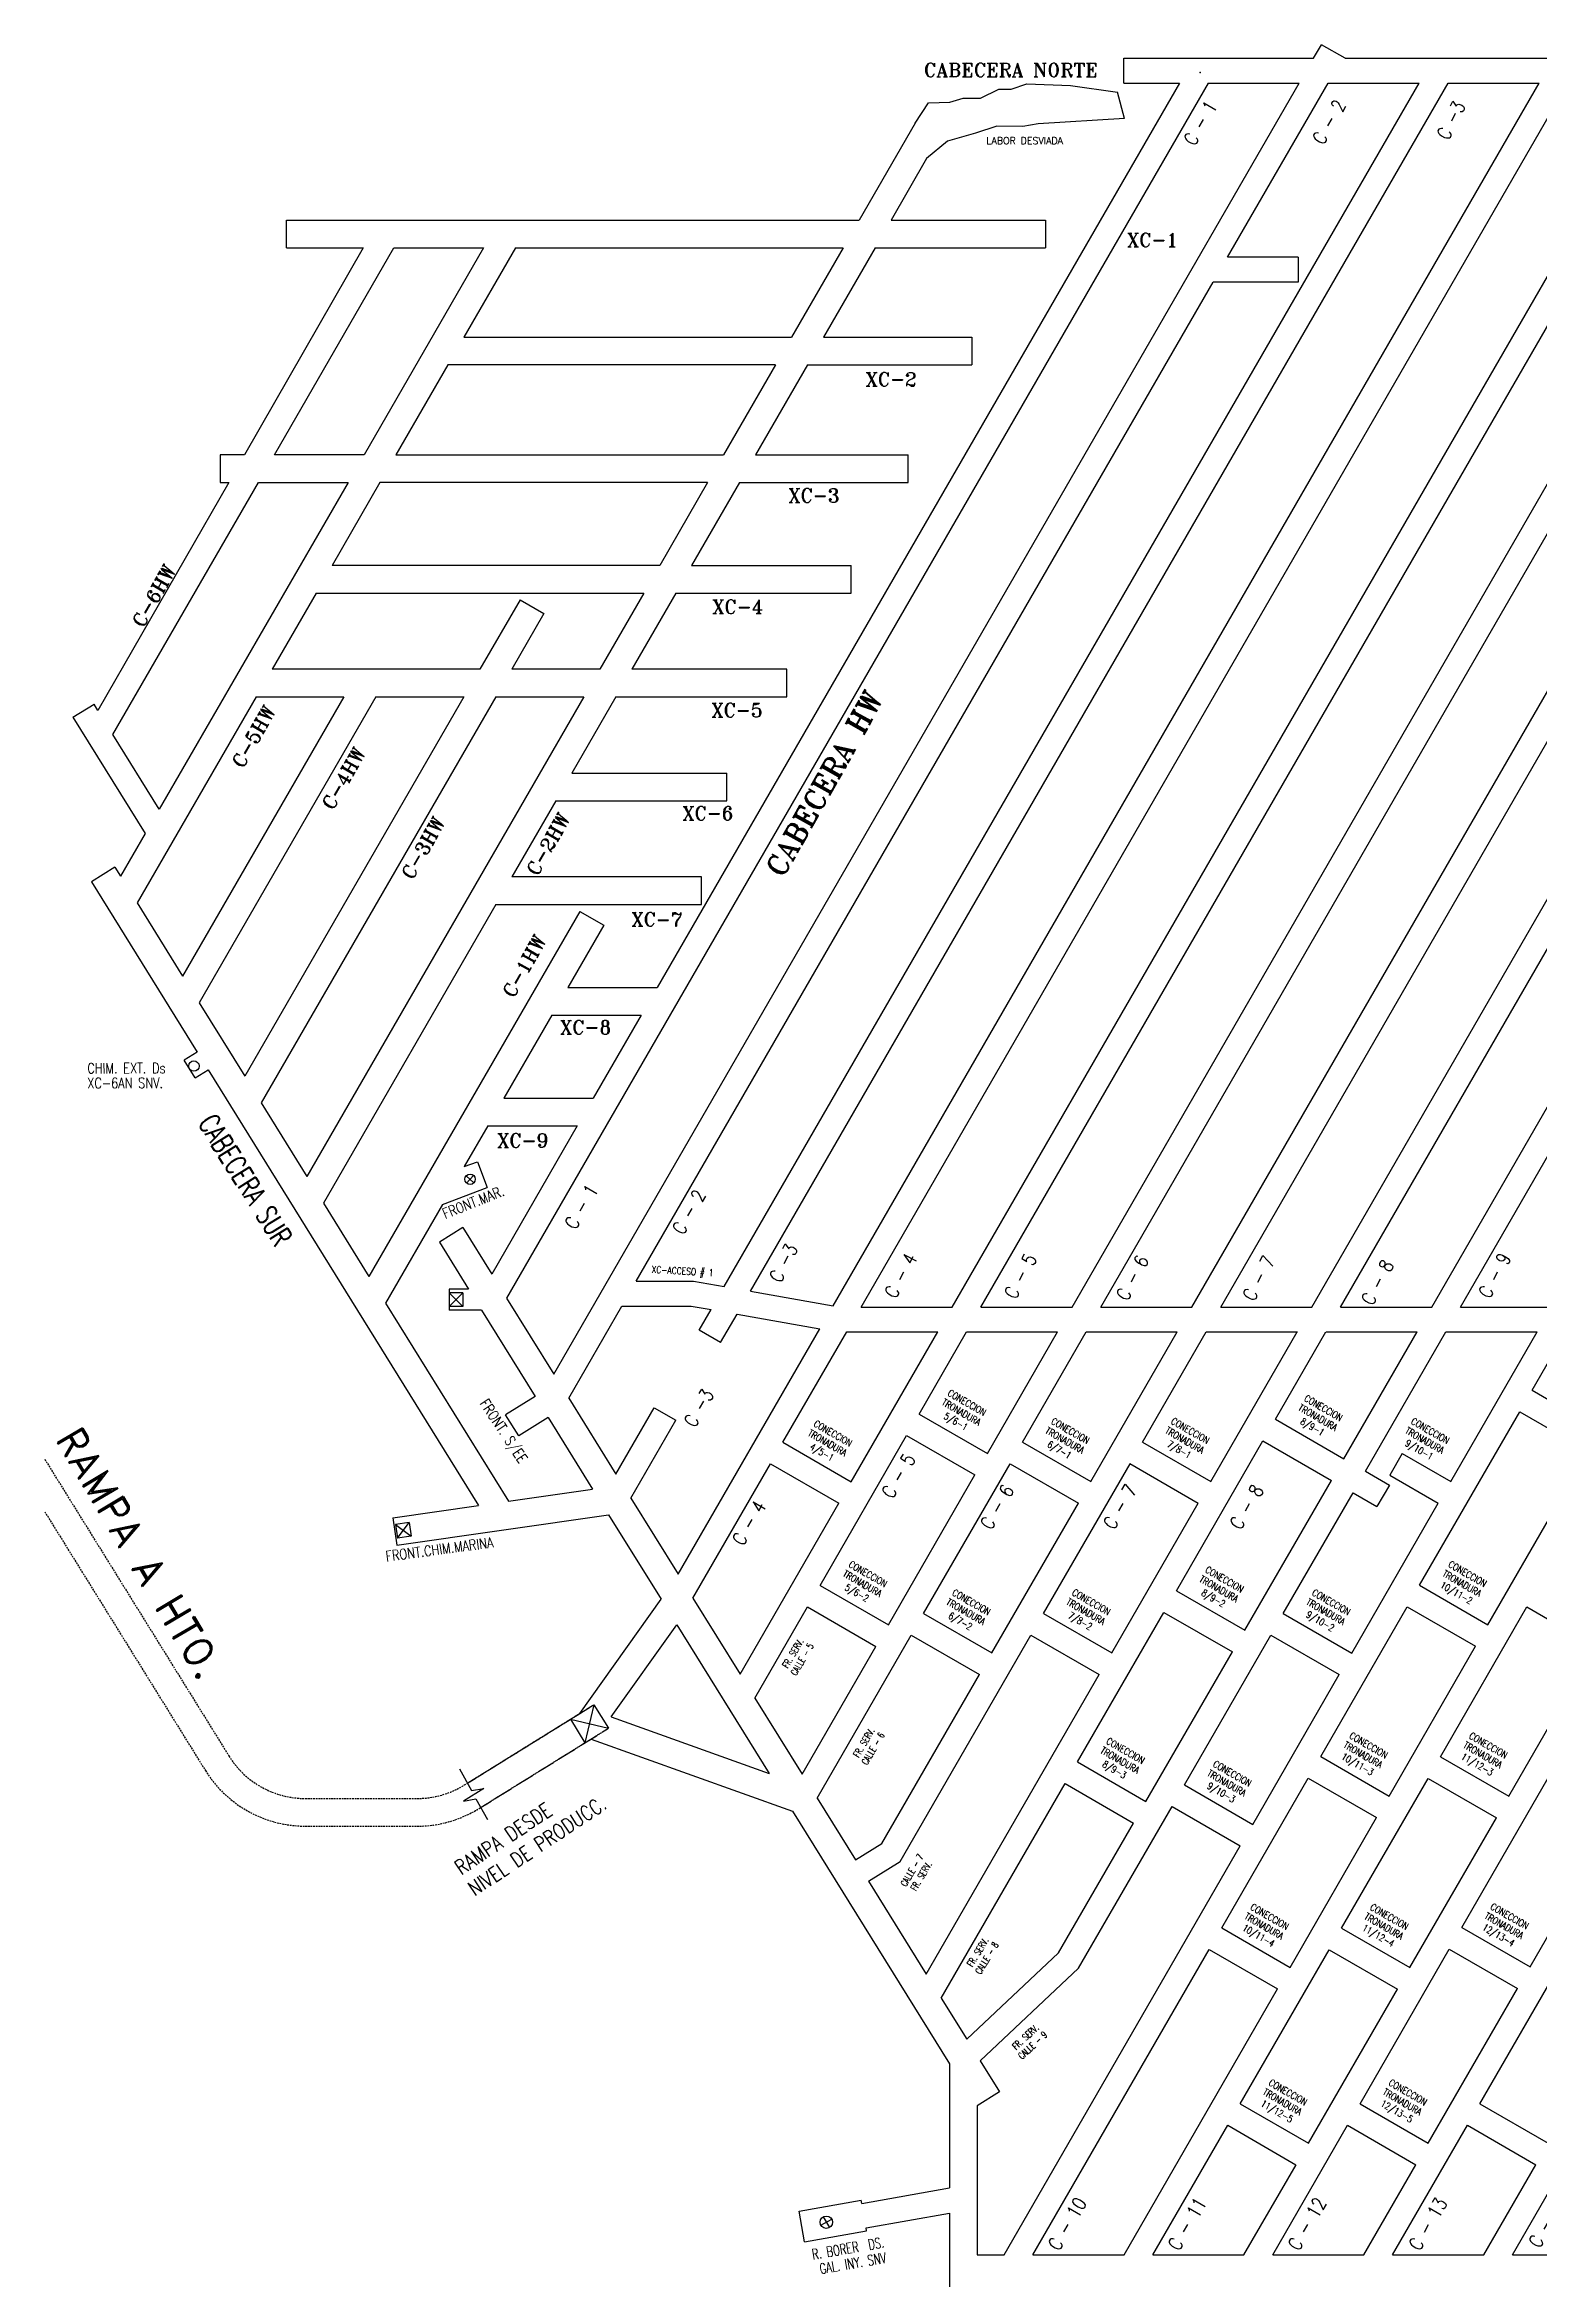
# Model space of a CAD drawing. Header units: millimetres. Extents: x -28 to 1943, y -5245 to 2752.
# Drawn here: x 787.9 to 1003.9, y 2425.6 to 2748.6 of the extents above; entities that cross this region are included whole.
import ezdxf
from ezdxf.enums import TextEntityAlignment as Align

# ---------------------------------------------------------------- set-up
doc = ezdxf.new("R2010")
doc.units = ezdxf.units.MM
doc.linetypes.add('HIDDEN', pattern=[0.375, 0.25, -0.125])
doc.styles.add('ROMAND', font='romand', dxfattribs={"width": 0.8, "height": 4.5})
doc.styles.add('ROMANS', font='romans.shx', dxfattribs={"width": 0.8})
doc.styles.add('ROMANT', font='romant.shx', dxfattribs={"height": 3})

msp = doc.modelspace()

# ---------------------------------------------------------------- linework, layer by layer
for points in [[(943.881, 2743.015), (943.881, 2746.615)], [(943.881, 2746.615), (971.292, 2746.615)], [(943.881, 2743.015), (943.881, 2746.615)], [(943.881, 2746.615), (971.292, 2746.615)], [(971.292, 2746.615), (972.424, 2748.576)], [(971.292, 2746.615), (972.424, 2748.576)], [(975.823, 2746.615), (972.424, 2748.576)], [(975.823, 2746.615), (972.424, 2748.576)], [(975.823, 2746.615), (1296.342, 2746.615)], [(975.823, 2746.615), (1296.342, 2746.615)], [(956.07, 2743.015), (854.687, 2567.415)], [(956.07, 2743.015), (854.687, 2567.415)], [(861.506, 2556.425), (969.214, 2743.015)], [(861.506, 2556.425), (969.214, 2743.015)], [(951.913, 2743.015), (876.439, 2612.29)], [(951.913, 2743.015), (876.439, 2612.29)], [(886.132, 2569.076), (986.557, 2743.015)], [(886.132, 2569.076), (986.557, 2743.015)], [(889.905, 2568.411), (990.714, 2743.015)], [(889.905, 2568.411), (990.714, 2743.015)], [(901.851, 2566.306), (1003.873, 2743.015)], [(901.851, 2566.306), (1003.873, 2743.015)], [(905.898, 2566.115), (1008.03, 2743.015)], [(905.898, 2566.115), (1008.03, 2743.015)], [(919.062, 2566.115), (1021.194, 2743.015)], [(919.062, 2566.115), (1021.194, 2743.015)], [(923.219, 2566.115), (1025.351, 2743.015)], [(923.219, 2566.115), (1025.351, 2743.015)], [(927.6, 2742.145), (929.857, 2742.93)], [(927.6, 2742.145), (929.857, 2742.93)], [(929.857, 2742.93), (936.182, 2742.665)], [(929.857, 2742.93), (936.182, 2742.665)], [(936.182, 2742.665), (942.937, 2741.73)], [(936.182, 2742.665), (942.937, 2741.73)], [(936.383, 2566.115), (1038.515, 2743.015)], [(936.383, 2566.115), (1038.515, 2743.015)], [(940.54, 2566.115), (1042.672, 2743.015)], [(940.54, 2566.115), (1042.672, 2743.015)], [(943.881, 2743.015), (951.913, 2743.015)], [(943.881, 2743.015), (951.913, 2743.015)], [(953.704, 2566.115), (1055.836, 2743.015)], [(953.704, 2566.115), (1055.836, 2743.015)], [(956.07, 2743.015), (969.214, 2743.015)], [(956.07, 2743.015), (969.214, 2743.015)], [(957.861, 2566.115), (1059.993, 2743.015)], [(957.861, 2566.115), (1059.993, 2743.015)], [(958.851, 2717.867), (973.368, 2743.015)], [(958.851, 2717.867), (973.368, 2743.015)], [(971.025, 2566.115), (1073.157, 2743.015)], [(971.025, 2566.115), (1073.157, 2743.015)], [(973.368, 2743.015), (986.557, 2743.015)], [(973.368, 2743.015), (986.557, 2743.015)], [(975.182, 2566.115), (1077.314, 2743.015)], [(975.182, 2566.115), (1077.314, 2743.015)], [(988.346, 2566.115), (1090.478, 2743.015)], [(988.346, 2566.115), (1090.478, 2743.015)], [(990.714, 2743.015), (1003.873, 2743.015)], [(990.714, 2743.015), (1003.873, 2743.015)], [(992.503, 2566.115), (1094.635, 2743.015)], [(992.503, 2566.115), (1094.635, 2743.015)], [(913.714, 2737.252), (915.625, 2740.178)], [(913.714, 2737.252), (915.625, 2740.178)], [(915.625, 2740.178), (918.7, 2740.247)], [(915.625, 2740.178), (918.7, 2740.247)], [(918.7, 2740.247), (920.656, 2740.843)], [(918.7, 2740.247), (920.656, 2740.843)], [(920.656, 2740.843), (923.143, 2740.843)], [(920.656, 2740.843), (923.143, 2740.843)], [(923.143, 2740.843), (925.813, 2742.158)], [(923.143, 2740.843), (925.813, 2742.158)], [(925.813, 2742.158), (927.6, 2742.145)], [(925.813, 2742.158), (927.6, 2742.145)], [(943.949, 2737.924), (942.937, 2741.73)], [(943.949, 2737.924), (942.937, 2741.73)], [(913.714, 2737.252), (905.609, 2723.215)], [(913.714, 2737.252), (905.609, 2723.215)], [(922.428, 2735.771), (918.374, 2734.61)], [(922.428, 2735.771), (918.374, 2734.61)], [(925.492, 2736.789), (922.428, 2735.771)], [(925.492, 2736.789), (922.428, 2735.771)], [(929.269, 2736.742), (925.492, 2736.789)], [(929.269, 2736.742), (925.492, 2736.789)], [(931.465, 2737.132), (929.269, 2736.742)], [(931.465, 2737.132), (929.269, 2736.742)], [(943.949, 2737.924), (931.465, 2737.132)], [(943.949, 2737.924), (931.465, 2737.132)], [(918.374, 2734.61), (915.364, 2732.11)], [(918.374, 2734.61), (915.364, 2732.11)], [(915.364, 2732.11), (910.228, 2723.215)], [(915.364, 2732.11), (910.228, 2723.215)], [(822.886, 2719.215), (822.886, 2723.215)], [(822.886, 2723.215), (905.609, 2723.215)], [(822.886, 2719.215), (822.886, 2723.215)], [(822.886, 2723.215), (905.609, 2723.215)], [(910.228, 2723.215), (932.564, 2723.215)], [(910.228, 2723.215), (932.564, 2723.215)], [(932.564, 2723.215), (932.564, 2719.215)], [(932.564, 2723.215), (932.564, 2719.215)], [(833.962, 2719.215), (816.822, 2689.315)], [(833.962, 2719.215), (816.822, 2689.315)], [(821.146, 2689.315), (838.408, 2719.215)], [(821.146, 2689.315), (838.408, 2719.215)], [(822.886, 2719.215), (833.962, 2719.215)], [(822.886, 2719.215), (833.962, 2719.215)], [(851.338, 2719.215), (834.076, 2689.315)], [(851.338, 2719.215), (834.076, 2689.315)], [(838.408, 2719.215), (851.338, 2719.215)], [(838.408, 2719.215), (851.338, 2719.215)], [(855.957, 2719.215), (848.509, 2706.315)], [(855.957, 2719.215), (848.509, 2706.315)], [(855.957, 2719.215), (903.3, 2719.215)], [(855.957, 2719.215), (903.3, 2719.215)], [(903.3, 2719.215), (895.852, 2706.315)], [(903.3, 2719.215), (895.852, 2706.315)], [(907.919, 2719.215), (900.471, 2706.315)], [(907.919, 2719.215), (900.471, 2706.315)], [(907.919, 2719.215), (932.564, 2719.215)], [(907.919, 2719.215), (932.564, 2719.215)], [(969.033, 2717.867), (958.851, 2717.867)], [(969.033, 2717.867), (958.851, 2717.867)], [(969.033, 2717.867), (969.033, 2714.267)], [(969.033, 2717.867), (969.033, 2714.267)], [(873.42, 2569.864), (956.776, 2714.267)], [(873.42, 2569.864), (956.776, 2714.267)], [(969.033, 2714.267), (956.776, 2714.267)], [(969.033, 2714.267), (956.776, 2714.267)], [(848.509, 2706.315), (895.852, 2706.315)], [(848.509, 2706.315), (895.852, 2706.315)], [(900.471, 2706.315), (921.907, 2706.315)], [(900.471, 2706.315), (921.907, 2706.315)], [(921.907, 2706.315), (921.907, 2702.315)], [(921.907, 2706.315), (921.907, 2702.315)], [(846.2, 2702.315), (838.694, 2689.315)], [(846.2, 2702.315), (838.694, 2689.315)], [(893.543, 2702.315), (846.2, 2702.315)], [(893.543, 2702.315), (846.2, 2702.315)], [(893.543, 2702.315), (886.037, 2689.315)], [(893.543, 2702.315), (886.037, 2689.315)], [(898.161, 2702.315), (890.656, 2689.315)], [(898.161, 2702.315), (890.656, 2689.315)], [(898.161, 2702.315), (921.907, 2702.315)], [(898.161, 2702.315), (921.907, 2702.315)], [(813.313, 2689.315), (813.313, 2685.315)], [(816.822, 2689.315), (813.313, 2689.315)], [(813.313, 2689.315), (813.313, 2685.315)], [(816.822, 2689.315), (813.313, 2689.315)], [(834.076, 2689.315), (821.146, 2689.315)], [(834.076, 2689.315), (821.146, 2689.315)], [(838.694, 2689.315), (886.037, 2689.315)], [(838.694, 2689.315), (886.037, 2689.315)], [(890.656, 2689.315), (912.692, 2689.315)], [(890.656, 2689.315), (912.692, 2689.315)], [(912.692, 2685.315), (912.692, 2689.315)], [(912.692, 2685.315), (912.692, 2689.315)], [(814.529, 2685.315), (795.638, 2652.36)], [(814.529, 2685.315), (795.638, 2652.36)], [(797.8, 2648.879), (818.836, 2685.315)], [(797.8, 2648.879), (818.836, 2685.315)], [(831.766, 2685.315), (804.5, 2638.089)], [(831.766, 2685.315), (804.5, 2638.089)], [(813.313, 2685.315), (814.529, 2685.315)], [(813.313, 2685.315), (814.529, 2685.315)], [(818.836, 2685.315), (831.766, 2685.315)], [(818.836, 2685.315), (831.766, 2685.315)], [(836.385, 2685.315), (829.457, 2673.316)], [(836.385, 2685.315), (829.457, 2673.316)], [(883.728, 2685.315), (836.385, 2685.315)], [(883.728, 2685.315), (836.385, 2685.315)], [(883.728, 2685.315), (876.8, 2673.316)], [(883.728, 2685.315), (876.8, 2673.316)], [(888.346, 2685.315), (881.419, 2673.316)], [(888.346, 2685.315), (881.419, 2673.316)], [(888.346, 2685.315), (912.692, 2685.315)], [(888.346, 2685.315), (912.692, 2685.315)], [(876.8, 2673.316), (829.457, 2673.316)], [(876.8, 2673.316), (829.457, 2673.316)], [(881.419, 2673.316), (904.455, 2673.316)], [(881.419, 2673.316), (904.455, 2673.316)], [(904.455, 2669.316), (904.455, 2673.316)], [(904.455, 2669.316), (904.455, 2673.316)], [(827.148, 2669.316), (820.789, 2658.303)], [(827.148, 2669.316), (820.789, 2658.303)], [(827.148, 2669.316), (874.491, 2669.316)], [(827.148, 2669.316), (874.491, 2669.316)], [(856.618, 2668.36), (850.812, 2658.303)], [(856.618, 2668.36), (850.812, 2658.303)], [(856.618, 2668.36), (860.082, 2666.36)], [(856.618, 2668.36), (860.082, 2666.36)], [(874.491, 2669.316), (868.132, 2658.303)], [(874.491, 2669.316), (868.132, 2658.303)], [(879.109, 2669.316), (872.751, 2658.303)], [(879.109, 2669.316), (872.751, 2658.303)], [(879.109, 2669.316), (904.455, 2669.316)], [(879.109, 2669.316), (904.455, 2669.316)], [(860.082, 2666.36), (855.43, 2658.303)], [(860.082, 2666.36), (855.43, 2658.303)], [(850.812, 2658.303), (820.789, 2658.303)], [(850.812, 2658.303), (820.789, 2658.303)], [(868.132, 2658.303), (855.43, 2658.303)], [(868.132, 2658.303), (855.43, 2658.303)], [(895.187, 2658.303), (872.751, 2658.303)], [(895.187, 2658.303), (872.751, 2658.303)], [(895.187, 2654.303), (895.187, 2658.303)], [(895.187, 2654.303), (895.187, 2658.303)], [(792.02, 2651.363), (795.078, 2653.263)], [(792.02, 2651.363), (795.078, 2653.263)], [(795.638, 2652.36), (795.078, 2653.263)], [(795.638, 2652.36), (795.078, 2653.263)], [(818.48, 2654.303), (801.289, 2624.528)], [(818.48, 2654.303), (801.289, 2624.528)], [(831.182, 2654.303), (807.869, 2613.925)], [(831.182, 2654.303), (807.869, 2613.925)], [(835.801, 2654.303), (810.262, 2610.069)], [(835.801, 2654.303), (810.262, 2610.069)], [(848.502, 2654.303), (816.842, 2599.466)], [(848.502, 2654.303), (816.842, 2599.466)], [(818.48, 2654.303), (831.182, 2654.303)], [(818.48, 2654.303), (831.182, 2654.303)], [(853.121, 2654.303), (819.235, 2595.61)], [(853.121, 2654.303), (819.235, 2595.61)], [(865.823, 2654.303), (825.815, 2585.007)], [(865.823, 2654.303), (825.815, 2585.007)], [(835.801, 2654.303), (848.502, 2654.303)], [(835.801, 2654.303), (848.502, 2654.303)], [(853.121, 2654.303), (865.823, 2654.303)], [(853.121, 2654.303), (865.823, 2654.303)], [(870.442, 2654.303), (864.083, 2643.29)], [(870.442, 2654.303), (864.083, 2643.29)], [(870.442, 2654.303), (895.187, 2654.303)], [(870.442, 2654.303), (895.187, 2654.303)], [(792.02, 2651.363), (802.459, 2634.553)], [(792.02, 2651.363), (802.459, 2634.553)], [(804.5, 2638.089), (797.8, 2648.879)], [(804.5, 2638.089), (797.8, 2648.879)], [(864.083, 2643.29), (886.484, 2643.29)], [(864.083, 2643.29), (886.484, 2643.29)], [(886.484, 2639.29), (886.484, 2643.29)], [(886.484, 2639.29), (886.484, 2643.29)], [(861.774, 2639.29), (855.415, 2628.277)], [(861.774, 2639.29), (855.415, 2628.277)], [(861.774, 2639.29), (886.484, 2639.29)], [(861.774, 2639.29), (886.484, 2639.29)], [(802.459, 2634.553), (798.897, 2628.383)], [(802.459, 2634.553), (798.897, 2628.383)], [(798.083, 2629.694), (794.685, 2627.585)], [(798.083, 2629.694), (794.685, 2627.585)], [(798.083, 2629.694), (798.897, 2628.383)], [(798.083, 2629.694), (798.897, 2628.383)], [(794.685, 2627.585), (809.971, 2602.952)], [(794.685, 2627.585), (809.971, 2602.952)], [(882.851, 2628.277), (855.415, 2628.277)], [(882.851, 2628.277), (855.415, 2628.277)], [(882.851, 2624.277), (882.851, 2628.277)], [(882.851, 2624.277), (882.851, 2628.277)], [(801.289, 2624.528), (807.869, 2613.925)], [(801.289, 2624.528), (807.869, 2613.925)], [(853.106, 2624.277), (828.208, 2581.152)], [(853.106, 2624.277), (828.208, 2581.152)], [(865.247, 2623.305), (834.788, 2570.549)], [(865.247, 2623.305), (834.788, 2570.549)], [(853.106, 2624.277), (882.851, 2624.277)], [(853.106, 2624.277), (882.851, 2624.277)], [(865.247, 2623.305), (868.711, 2621.305)], [(865.247, 2623.305), (868.711, 2621.305)], [(868.711, 2621.305), (863.506, 2612.29)], [(868.711, 2621.305), (863.506, 2612.29)], [(810.262, 2610.069), (816.842, 2599.466)], [(810.262, 2610.069), (816.842, 2599.466)], [(863.506, 2612.29), (876.439, 2612.29)], [(863.506, 2612.29), (876.439, 2612.29)], [(861.196, 2608.29), (854.268, 2596.29)], [(861.196, 2608.29), (854.268, 2596.29)], [(861.196, 2608.29), (874.129, 2608.29)], [(861.196, 2608.29), (874.129, 2608.29)], [(874.129, 2608.29), (867.201, 2596.29)], [(874.129, 2608.29), (867.201, 2596.29)], [(809.971, 2602.952), (808.102, 2601.792)], [(809.971, 2602.952), (808.102, 2601.792)], [(809.683, 2599.243), (808.102, 2601.792)], [(809.683, 2599.243), (808.102, 2601.792)], [(809.683, 2599.243), (811.553, 2600.403)], [(809.683, 2599.243), (811.553, 2600.403)], [(811.553, 2600.403), (850.625, 2537.442)], [(811.553, 2600.403), (850.625, 2537.442)], [(819.235, 2595.61), (825.815, 2585.007)], [(819.235, 2595.61), (825.815, 2585.007)], [(854.268, 2596.29), (867.201, 2596.29)], [(854.268, 2596.29), (867.201, 2596.29)], [(851.959, 2592.29), (848.563, 2586.407)], [(851.959, 2592.29), (848.563, 2586.407)], [(851.959, 2592.29), (864.891, 2592.29)], [(851.959, 2592.29), (864.891, 2592.29)], [(864.891, 2592.29), (852.533, 2570.885)], [(864.891, 2592.29), (852.533, 2570.885)], [(848.563, 2586.407), (850.456, 2587.117)], [(848.563, 2586.407), (850.456, 2587.117)], [(849.955, 2584.078), (848.855, 2585.097)], [(849.955, 2584.078), (848.855, 2585.097)], [(848.895, 2584.038), (849.915, 2585.138)], [(848.895, 2584.038), (849.915, 2585.138)], [(850.456, 2587.117), (851.861, 2583.372)], [(850.456, 2587.117), (851.861, 2583.372)], [(828.208, 2581.152), (834.788, 2570.549)], [(828.208, 2581.152), (834.788, 2570.549)], [(845.415, 2580.956), (837.18, 2566.693)], [(845.415, 2580.956), (837.18, 2566.693)], [(845.415, 2580.956), (851.861, 2583.372)], [(845.415, 2580.956), (851.861, 2583.372)], [(848.36, 2577.611), (844.961, 2575.501)], [(848.36, 2577.611), (844.961, 2575.501)], [(848.36, 2577.611), (852.533, 2570.885)], [(848.36, 2577.611), (852.533, 2570.885)], [(844.961, 2575.501), (849.191, 2568.684)], [(844.961, 2575.501), (849.191, 2568.684)], [(846.379, 2568.688), (846.375, 2565.688)], [(846.379, 2568.688), (846.375, 2565.688)], [(846.376, 2566.188), (848.379, 2568.185)], [(846.376, 2566.188), (848.379, 2568.185)], [(848.379, 2568.185), (846.378, 2568.188)], [(846.378, 2568.188), (848.377, 2566.185)], [(848.379, 2568.185), (846.378, 2568.188)], [(846.378, 2568.188), (848.377, 2566.185)], [(849.191, 2568.684), (846.379, 2568.688)], [(849.191, 2568.684), (846.379, 2568.688)], [(848.379, 2568.185), (848.377, 2566.185)], [(848.379, 2568.185), (848.377, 2566.185)], [(873.42, 2569.864), (881.661, 2569.864)], [(873.42, 2569.864), (881.661, 2569.864)], [(881.661, 2569.864), (886.132, 2569.076)], [(881.661, 2569.864), (886.132, 2569.076)], [(889.905, 2568.411), (901.851, 2566.306)], [(889.905, 2568.411), (901.851, 2566.306)], [(837.18, 2566.693), (854.947, 2538.064)], [(837.18, 2566.693), (854.947, 2538.064)], [(851.055, 2565.682), (846.375, 2565.688)], [(851.055, 2565.682), (846.375, 2565.688)], [(848.377, 2566.185), (846.376, 2566.188)], [(848.377, 2566.185), (846.376, 2566.188)], [(851.055, 2565.682), (858.801, 2553.2)], [(851.055, 2565.682), (858.801, 2553.2)], [(854.687, 2567.415), (861.506, 2556.426)], [(854.687, 2567.415), (861.506, 2556.426)], [(863.66, 2552.955), (871.342, 2566.264)], [(863.66, 2552.955), (871.342, 2566.264)], [(871.342, 2566.264), (881.347, 2566.264)], [(871.342, 2566.264), (881.347, 2566.264)], [(881.347, 2566.264), (884.216, 2565.758)], [(881.347, 2566.264), (884.216, 2565.758)], [(882.492, 2562.772), (884.216, 2565.758)], [(882.492, 2562.772), (884.216, 2565.758)], [(885.609, 2560.972), (887.989, 2565.093)], [(885.609, 2560.972), (887.989, 2565.093)], [(887.989, 2565.093), (899.936, 2562.988)], [(887.989, 2565.093), (899.936, 2562.988)], [(905.898, 2566.115), (919.062, 2566.115)], [(905.898, 2566.115), (919.062, 2566.115)], [(923.219, 2566.115), (936.383, 2566.115)], [(923.219, 2566.115), (936.383, 2566.115)], [(940.54, 2566.115), (953.704, 2566.115)], [(940.54, 2566.115), (953.704, 2566.115)], [(957.861, 2566.115), (971.025, 2566.115)], [(957.861, 2566.115), (971.025, 2566.115)], [(975.182, 2566.115), (988.346, 2566.115)], [(975.182, 2566.115), (988.346, 2566.115)], [(992.503, 2566.115), (1005.667, 2566.115)], [(992.503, 2566.115), (1005.667, 2566.115)], [(879.452, 2527.509), (899.936, 2562.988)], [(879.452, 2527.509), (899.936, 2562.988)], [(885.609, 2560.972), (882.492, 2562.772)], [(885.609, 2560.972), (882.492, 2562.772)], [(894.615, 2546.572), (903.819, 2562.515)], [(894.615, 2546.572), (903.819, 2562.515)], [(903.819, 2562.515), (916.975, 2562.515)], [(903.819, 2562.515), (916.975, 2562.515)], [(904.48, 2540.875), (916.975, 2562.515)], [(904.48, 2540.875), (916.975, 2562.515)], [(914.283, 2550.654), (921.132, 2562.515)], [(914.283, 2550.654), (921.132, 2562.515)], [(921.132, 2562.515), (934.288, 2562.515)], [(921.132, 2562.515), (934.288, 2562.515)], [(924.15, 2544.957), (934.288, 2562.515)], [(924.15, 2544.957), (934.288, 2562.515)], [(929.24, 2546.573), (938.445, 2562.515)], [(929.24, 2546.573), (938.445, 2562.515)], [(938.445, 2562.515), (951.591, 2562.515)], [(938.445, 2562.515), (951.591, 2562.515)], [(939.1, 2540.88), (951.591, 2562.515)], [(939.1, 2540.88), (951.591, 2562.515)], [(946.556, 2546.595), (955.748, 2562.515)], [(946.556, 2546.595), (955.748, 2562.515)], [(955.748, 2562.515), (968.946, 2562.515)], [(955.748, 2562.515), (968.946, 2562.515)], [(956.423, 2540.898), (968.904, 2562.515)], [(956.423, 2540.898), (968.904, 2562.515)], [(965.773, 2549.893), (973.061, 2562.515)], [(965.773, 2549.893), (973.061, 2562.515)], [(973.103, 2562.515), (986.243, 2562.515)], [(973.103, 2562.515), (986.243, 2562.515)], [(975.661, 2544.184), (986.243, 2562.515)], [(975.661, 2544.184), (986.243, 2562.515)], [(978.778, 2542.384), (990.4, 2562.515)], [(978.778, 2542.384), (990.4, 2562.515)], [(990.4, 2562.515), (1003.588, 2562.515)], [(990.4, 2562.515), (1003.588, 2562.515)], [(991.097, 2540.879), (1003.589, 2562.515)], [(991.097, 2540.879), (1003.589, 2562.515)], [(1002.875, 2554.08), (1007.745, 2562.515)], [(1002.875, 2554.08), (1007.745, 2562.515)], [(858.801, 2553.2), (854.538, 2550.555)], [(858.801, 2553.2), (854.538, 2550.555)], [(863.66, 2552.956), (870.48, 2541.966)], [(863.66, 2552.956), (870.48, 2541.966)], [(1002.875, 2554.08), (1012.75, 2548.379)], [(1002.875, 2554.08), (1012.75, 2548.379)], [(856.436, 2547.496), (854.538, 2550.555)], [(856.436, 2547.496), (854.538, 2550.555)], [(860.699, 2550.141), (856.436, 2547.496)], [(860.699, 2550.141), (856.436, 2547.496)], [(860.699, 2550.141), (867.109, 2539.811)], [(860.699, 2550.141), (867.109, 2539.811)], [(870.48, 2541.966), (876.013, 2551.55)], [(870.48, 2541.966), (876.013, 2551.55)], [(872.633, 2538.496), (879.131, 2549.75)], [(872.633, 2538.496), (879.131, 2549.75)], [(876.013, 2551.55), (879.131, 2549.75)], [(876.013, 2551.55), (879.131, 2549.75)], [(914.279, 2550.656), (924.15, 2544.957)], [(914.279, 2550.656), (924.15, 2544.957)], [(965.773, 2549.893), (975.661, 2544.184)], [(965.773, 2549.893), (975.661, 2544.184)], [(986.609, 2525.905), (1001.075, 2550.962)], [(986.609, 2525.905), (1001.075, 2550.962)], [(1001.075, 2550.962), (1010.95, 2545.261)], [(1001.075, 2550.962), (1010.95, 2545.261)], [(894.615, 2546.572), (904.48, 2540.875)], [(894.615, 2546.572), (904.48, 2540.875)], [(899.981, 2525.887), (912.483, 2547.536)], [(899.981, 2525.887), (912.483, 2547.536)], [(912.479, 2547.539), (922.35, 2541.84)], [(912.479, 2547.539), (922.35, 2541.84)], [(929.229, 2546.579), (939.1, 2540.88)], [(929.229, 2546.579), (939.1, 2540.88)], [(946.552, 2546.597), (956.423, 2540.898)], [(946.552, 2546.597), (956.423, 2540.898)], [(951.459, 2525.103), (963.973, 2546.775)], [(951.459, 2525.103), (963.973, 2546.775)], [(963.973, 2546.775), (973.861, 2541.067)], [(963.973, 2546.775), (973.861, 2541.067)], [(996.483, 2520.204), (1010.95, 2545.261)], [(996.483, 2520.204), (1010.95, 2545.261)], [(881.605, 2524.038), (892.815, 2543.454)], [(881.605, 2524.038), (892.815, 2543.454)], [(892.815, 2543.454), (902.679, 2537.758)], [(892.815, 2543.454), (902.679, 2537.758)], [(914.939, 2521.806), (927.44, 2543.456)], [(914.939, 2521.806), (927.44, 2543.456)], [(927.43, 2543.462), (937.3, 2537.763)], [(927.43, 2543.462), (937.3, 2537.763)], [(932.247, 2521.81), (944.756, 2543.477)], [(932.247, 2521.81), (944.756, 2543.477)], [(944.752, 2543.479), (954.623, 2537.78)], [(944.752, 2543.479), (954.623, 2537.78)], [(978.778, 2542.384), (982.242, 2540.385)], [(978.778, 2542.384), (982.242, 2540.385)], [(984.083, 2544.929), (982.283, 2541.812)], [(984.083, 2544.929), (982.283, 2541.812)], [(984.083, 2544.929), (991.097, 2540.879)], [(984.083, 2544.929), (991.097, 2540.879)], [(854.947, 2538.064), (867.109, 2539.811)], [(854.947, 2538.064), (867.109, 2539.811)], [(909.849, 2520.19), (922.35, 2541.84)], [(909.849, 2520.19), (922.35, 2541.84)], [(961.348, 2519.394), (973.861, 2541.067)], [(961.348, 2519.394), (973.861, 2541.067)], [(966.906, 2521.822), (976.978, 2539.267)], [(966.906, 2521.822), (976.978, 2539.267)], [(976.978, 2539.267), (980.442, 2537.267)], [(976.978, 2539.267), (980.442, 2537.267)], [(982.242, 2540.385), (980.442, 2537.267)], [(982.242, 2540.385), (980.442, 2537.267)], [(982.283, 2541.812), (989.297, 2537.762)], [(982.283, 2541.812), (989.297, 2537.762)], [(838.263, 2535.666), (850.625, 2537.442)], [(838.263, 2535.666), (850.625, 2537.442)], [(838.263, 2535.666), (838.832, 2531.706)], [(838.263, 2535.666), (838.832, 2531.706)], [(838.832, 2531.706), (869.412, 2536.101)], [(838.832, 2531.706), (869.412, 2536.101)], [(869.412, 2536.101), (876.993, 2523.884)], [(869.412, 2536.101), (876.993, 2523.884)], [(872.633, 2538.496), (879.452, 2527.509)], [(872.633, 2538.496), (879.452, 2527.509)], [(888.418, 2513.06), (902.679, 2537.758)], [(888.418, 2513.06), (902.679, 2537.758)], [(924.8, 2516.112), (937.3, 2537.763)], [(924.8, 2516.112), (937.3, 2537.763)], [(942.112, 2516.115), (954.623, 2537.781)], [(942.112, 2516.115), (954.623, 2537.781)], [(976.797, 2516.111), (989.297, 2537.762)], [(976.797, 2516.111), (989.297, 2537.762)], [(840.604, 2534.992), (838.624, 2534.707)], [(840.604, 2534.992), (838.624, 2534.707)], [(838.624, 2534.707), (840.888, 2533.012)], [(838.624, 2534.707), (838.909, 2532.728)], [(838.624, 2534.707), (840.888, 2533.012)], [(838.624, 2534.707), (838.909, 2532.728)], [(838.909, 2532.728), (840.604, 2534.992)], [(838.909, 2532.728), (840.604, 2534.992)], [(840.888, 2533.012), (838.909, 2532.728)], [(840.888, 2533.012), (838.909, 2532.728)], [(840.604, 2534.992), (840.888, 2533.012)], [(840.604, 2534.992), (840.888, 2533.012)], [(899.978, 2525.889), (909.849, 2520.19)], [(899.978, 2525.889), (909.849, 2520.19)], [(986.609, 2525.905), (996.483, 2520.204)], [(986.609, 2525.905), (996.483, 2520.204)], [(865.255, 2507.374), (876.993, 2523.884)], [(865.255, 2507.374), (876.993, 2523.884)], [(881.605, 2524.038), (888.418, 2513.06)], [(881.605, 2524.038), (888.418, 2513.06)], [(890.571, 2509.59), (898.181, 2522.769)], [(890.571, 2509.59), (898.181, 2522.769)], [(898.178, 2522.771), (908.049, 2517.072)], [(898.178, 2522.771), (908.049, 2517.072)], [(951.459, 2525.103), (961.348, 2519.394)], [(951.459, 2525.103), (961.348, 2519.394)], [(972.309, 2501.136), (984.809, 2522.787)], [(972.309, 2501.136), (984.809, 2522.787)], [(984.809, 2522.787), (994.683, 2517.086)], [(984.809, 2522.787), (994.683, 2517.086)], [(989.618, 2501.112), (1002.118, 2522.763)], [(989.618, 2501.112), (1002.118, 2522.763)], [(1002.118, 2522.763), (1011.992, 2517.062)], [(1002.118, 2522.763), (1011.992, 2517.062)], [(869.811, 2506.879), (879.281, 2520.198)], [(869.811, 2506.879), (879.281, 2520.198)], [(879.281, 2520.198), (892.618, 2498.707)], [(879.281, 2520.198), (892.618, 2498.707)], [(914.93, 2521.811), (924.8, 2516.112)], [(914.93, 2521.811), (924.8, 2516.112)], [(932.247, 2521.81), (942.112, 2516.115)], [(932.247, 2521.81), (942.112, 2516.115)], [(937.171, 2500.357), (949.659, 2521.986)], [(937.171, 2500.357), (949.659, 2521.986)], [(949.659, 2521.986), (959.548, 2516.276)], [(949.659, 2521.986), (959.548, 2516.276)], [(966.906, 2521.822), (976.797, 2516.111)], [(966.906, 2521.822), (976.797, 2516.111)], [(897.387, 2498.608), (908.049, 2517.072)], [(897.387, 2498.608), (908.049, 2517.072)], [(899.54, 2495.138), (913.139, 2518.688)], [(899.54, 2495.138), (913.139, 2518.688)], [(911.567, 2485.991), (930.447, 2518.693)], [(911.567, 2485.991), (930.447, 2518.693)], [(913.13, 2518.693), (923, 2512.994)], [(913.13, 2518.693), (923, 2512.994)], [(930.447, 2518.693), (940.312, 2512.997)], [(930.447, 2518.693), (940.312, 2512.997)], [(947.061, 2494.648), (959.548, 2516.276)], [(947.061, 2494.648), (959.548, 2516.276)], [(952.627, 2497.042), (965.106, 2518.704)], [(952.627, 2497.042), (965.106, 2518.704)], [(965.106, 2518.704), (974.997, 2512.993)], [(965.106, 2518.704), (974.997, 2512.993)], [(982.183, 2495.435), (994.683, 2517.086)], [(982.183, 2495.435), (994.683, 2517.086)], [(999.492, 2495.412), (1011.992, 2517.062)], [(999.492, 2495.412), (1011.992, 2517.062)], [(908.901, 2488.574), (923, 2512.994)], [(908.901, 2488.574), (923, 2512.994)], [(915.319, 2469.712), (940.312, 2512.997)], [(915.319, 2469.712), (940.312, 2512.997)], [(962.497, 2491.343), (974.997, 2512.993)], [(962.497, 2491.343), (974.997, 2512.993)], [(863.897, 2506.532), (866.006, 2503.133)], [(863.897, 2506.532), (869.405, 2505.242)], [(863.897, 2506.532), (866.006, 2503.133)], [(863.897, 2506.532), (869.405, 2505.242)], [(867.296, 2508.641), (866.006, 2503.133)], [(867.296, 2508.641), (866.006, 2503.133)], [(867.296, 2508.641), (869.405, 2505.242)], [(867.296, 2508.641), (869.405, 2505.242)], [(869.811, 2506.879), (892.618, 2498.707)], [(869.811, 2506.879), (892.618, 2498.707)], [(890.571, 2509.59), (897.387, 2498.608)], [(890.571, 2509.59), (897.387, 2498.608)], [(866.885, 2503.678), (896.008, 2493.243)], [(866.885, 2503.678), (896.008, 2493.243)], [(937.171, 2500.357), (947.061, 2494.648)], [(937.171, 2500.357), (947.061, 2494.648)], [(972.309, 2501.136), (982.183, 2495.435)], [(972.309, 2501.136), (982.183, 2495.435)], [(989.619, 2501.112), (999.489, 2495.413)], [(989.619, 2501.112), (999.489, 2495.413)], [(917.472, 2466.242), (935.371, 2497.24)], [(917.472, 2466.242), (935.371, 2497.24)], [(935.39, 2497.229), (945.261, 2491.53)], [(935.39, 2497.229), (945.261, 2491.53)], [(952.627, 2497.042), (962.497, 2491.343)], [(952.627, 2497.042), (962.497, 2491.343)], [(958.012, 2476.366), (970.509, 2498.019)], [(958.012, 2476.366), (970.509, 2498.019)], [(970.509, 2498.019), (980.383, 2492.318)], [(970.509, 2498.019), (980.383, 2492.318)], [(975.318, 2476.344), (987.818, 2497.995)], [(975.318, 2476.344), (987.818, 2497.995)], [(987.819, 2497.994), (997.689, 2492.295)], [(987.819, 2497.994), (997.689, 2492.295)], [(992.69, 2476.43), (1005.179, 2498.062)], [(992.69, 2476.43), (1005.179, 2498.062)], [(899.54, 2495.138), (905.084, 2486.205)], [(899.54, 2495.138), (905.084, 2486.205)], [(937.297, 2470.535), (950.827, 2493.924)], [(937.297, 2470.535), (950.827, 2493.924)], [(950.827, 2493.924), (960.697, 2488.225)], [(950.827, 2493.924), (960.697, 2488.225)], [(896.008, 2493.243), (918.675, 2456.718)], [(896.008, 2493.243), (918.675, 2456.718)], [(934.442, 2472.792), (945.261, 2491.53)], [(934.442, 2472.792), (945.261, 2491.53)], [(967.883, 2470.667), (980.383, 2492.318)], [(967.883, 2470.667), (980.383, 2492.318)], [(985.192, 2470.643), (997.692, 2492.294)], [(985.192, 2470.643), (997.692, 2492.294)], [(1002.56, 2470.731), (1015.049, 2492.363)], [(1002.56, 2470.731), (1015.049, 2492.363)], [(905.084, 2486.205), (908.901, 2488.574)], [(905.084, 2486.205), (908.901, 2488.574)], [(926.576, 2429.125), (960.697, 2488.225)], [(926.576, 2429.125), (960.697, 2488.225)], [(906.982, 2483.146), (911.567, 2485.991)], [(906.982, 2483.146), (911.567, 2485.991)], [(906.982, 2483.146), (915.319, 2469.712)], [(906.982, 2483.146), (915.319, 2469.712)], [(958.012, 2476.366), (967.883, 2470.667)], [(958.012, 2476.366), (967.883, 2470.667)], [(975.319, 2476.344), (985.19, 2470.645)], [(975.319, 2476.344), (985.19, 2470.645)], [(992.69, 2476.43), (1002.561, 2470.731)], [(992.69, 2476.43), (1002.561, 2470.731)], [(934.442, 2472.792), (921.177, 2460.273)], [(934.442, 2472.792), (921.177, 2460.273)], [(930.733, 2429.125), (956.209, 2473.25)], [(930.733, 2429.125), (956.209, 2473.25)], [(956.212, 2473.248), (966.083, 2467.549)], [(956.212, 2473.248), (966.083, 2467.549)], [(960.668, 2450.97), (973.518, 2473.226)], [(960.668, 2450.97), (973.518, 2473.226)], [(973.519, 2473.226), (983.39, 2467.527)], [(973.519, 2473.226), (983.39, 2467.527)], [(977.99, 2450.969), (990.89, 2473.313)], [(977.99, 2450.969), (990.89, 2473.313)], [(990.89, 2473.312), (1000.761, 2467.614)], [(990.89, 2473.312), (1000.761, 2467.614)], [(937.297, 2470.535), (923.114, 2457.151)], [(937.297, 2470.535), (923.114, 2457.151)], [(995.308, 2450.97), (1006.697, 2470.696)], [(995.308, 2450.97), (1006.697, 2470.696)], [(917.472, 2466.242), (921.177, 2460.273)], [(917.472, 2466.242), (921.177, 2460.273)], [(943.899, 2429.125), (966.083, 2467.549)], [(943.899, 2429.125), (966.083, 2467.549)], [(970.542, 2445.269), (983.392, 2467.526)], [(970.542, 2445.269), (983.392, 2467.526)], [(987.86, 2445.27), (1000.76, 2467.614)], [(987.86, 2445.27), (1000.76, 2467.614)], [(918.675, 2456.718), (918.675, 2438.8)], [(918.675, 2456.718), (918.675, 2438.8)], [(923.114, 2457.151), (925.899, 2452.664)], [(923.114, 2457.151), (925.899, 2452.664)], [(925.899, 2452.664), (922.675, 2450.663)], [(925.899, 2452.664), (922.675, 2450.663)], [(922.675, 2450.663), (922.675, 2429.125)], [(922.675, 2450.663), (922.675, 2429.125)], [(960.669, 2450.969), (970.54, 2445.27)], [(960.669, 2450.969), (970.54, 2445.27)], [(977.99, 2450.969), (987.861, 2445.27)], [(977.99, 2450.969), (987.861, 2445.27)], [(995.31, 2450.969), (1005.181, 2445.27)], [(995.31, 2450.969), (1005.181, 2445.27)], [(948.056, 2429.125), (958.868, 2447.852)], [(948.056, 2429.125), (958.868, 2447.852)], [(958.869, 2447.851), (968.74, 2442.152)], [(958.869, 2447.851), (968.74, 2442.152)], [(965.378, 2429.125), (976.19, 2447.851)], [(965.378, 2429.125), (976.19, 2447.851)], [(976.19, 2447.851), (986.061, 2442.152)], [(976.19, 2447.851), (986.061, 2442.152)], [(982.696, 2429.125), (993.508, 2447.852)], [(982.696, 2429.125), (993.508, 2447.852)], [(993.51, 2447.851), (1003.381, 2442.152)], [(993.51, 2447.851), (1003.381, 2442.152)], [(1000.016, 2429.125), (1010.8, 2447.802)], [(1000.016, 2429.125), (1010.8, 2447.802)], [(961.221, 2429.125), (968.742, 2442.151)], [(961.221, 2429.125), (968.742, 2442.151)], [(978.539, 2429.125), (986.06, 2442.153)], [(978.539, 2429.125), (986.06, 2442.153)], [(995.859, 2429.125), (1003.381, 2442.153)], [(995.859, 2429.125), (1003.381, 2442.153)], [(905.984, 2436.562), (918.675, 2438.8)], [(905.984, 2436.562), (918.675, 2438.8)], [(896.935, 2435.423), (905.906, 2437.005)], [(896.935, 2435.423), (905.906, 2437.005)], [(897.717, 2430.992), (896.935, 2435.423)], [(897.717, 2430.992), (896.935, 2435.423)], [(905.984, 2436.562), (905.906, 2437.005)], [(905.984, 2436.562), (905.906, 2437.005)], [(897.717, 2430.992), (906.688, 2432.574)], [(897.717, 2430.992), (906.688, 2432.574)], [(900.088, 2433.389), (901.654, 2434.277)], [(900.088, 2433.389), (901.654, 2434.277)], [(900.427, 2434.616), (901.315, 2433.05)], [(900.427, 2434.616), (901.315, 2433.05)], [(906.61, 2433.017), (918.675, 2435.144)], [(906.61, 2433.017), (918.675, 2435.144)], [(906.688, 2432.574), (906.61, 2433.017)], [(906.688, 2432.574), (906.61, 2433.017)], [(918.675, 2435.144), (918.675, 2315.922)], [(918.675, 2435.144), (918.675, 2315.922)], [(922.675, 2429.125), (926.576, 2429.125)], [(922.675, 2429.125), (926.576, 2429.125)], [(930.733, 2429.125), (943.899, 2429.125)], [(930.733, 2429.125), (943.899, 2429.125)], [(948.056, 2429.125), (961.221, 2429.125)], [(948.056, 2429.125), (961.221, 2429.125)], [(965.378, 2429.125), (978.539, 2429.125)], [(965.378, 2429.125), (978.539, 2429.125)], [(982.696, 2429.125), (995.859, 2429.125)], [(982.696, 2429.125), (995.859, 2429.125)], [(1000.016, 2429.125), (1013.18, 2429.125)], [(1000.016, 2429.125), (1013.18, 2429.125)]]:
    msp.add_lwpolyline(points)
at = {"linetype": 'HIDDEN'}
for points in [[(787.939, 2544.116), (814.555, 2501.227)], [(787.939, 2544.116), (814.555, 2501.227)], [(787.939, 2536.53), (811.157, 2499.118)], [(787.939, 2536.53), (811.157, 2499.118)], [(848.596, 2497.036), (867.296, 2508.641)], [(848.596, 2497.036), (867.296, 2508.641)], [(850.705, 2493.637), (869.405, 2505.242)], [(850.705, 2493.637), (869.405, 2505.242)], [(825.602, 2495.082), (841.741, 2495.082)], [(825.602, 2495.082), (841.741, 2495.082)], [(825.602, 2491.082), (841.741, 2491.082)], [(825.602, 2491.082), (841.741, 2491.082)]]:
    msp.add_lwpolyline(points, dxfattribs=at)
at = {"color": 252, "linetype": 'HIDDEN'}
for points in [[(849.029, 2497.305), (867.296, 2508.641)], [(850.94, 2493.783), (869.405, 2505.242)]]:
    msp.add_lwpolyline(points, dxfattribs=at)
at = {"linetype": 'HIDDEN'}
for points in [[(814.555, 2501.227, 0.2613128), (825.692, 2495.082)], [(814.555, 2501.227, 0.2613128), (825.692, 2495.082)], [(811.157, 2499.118, 0.2610777), (825.705, 2491.082)], [(811.157, 2499.118, 0.2610777), (825.705, 2491.082)], [(841.741, 2495.082, 0.1397467), (848.595, 2497.036)], [(841.741, 2495.082, 0.1397467), (848.595, 2497.036)], [(841.741, 2491.082, 0.1397467), (850.705, 2493.637)], [(841.741, 2491.082, 0.1397467), (850.705, 2493.637)]]:
    msp.add_lwpolyline(points, format="xyb", dxfattribs=at)
at = {"color": 1}
for points in [[(847.89, 2499.353), (849.621, 2496.241)], [(851.382, 2496.512), (848.469, 2494.685)], [(848.469, 2494.685), (850.23, 2495.023)], [(849.621, 2496.241), (851.382, 2496.512)], [(850.23, 2495.023), (851.935, 2492.043)]]:
    msp.add_lwpolyline(points, dxfattribs=at)
for centre, radius in [((809.495, 2600.955), 0.75), ((849.405, 2584.588), 0.75), ((900.871, 2433.833), 0.9)]:
    msp.add_circle(centre, radius)
msp.add_point((954.881, 2744.556))

# ---------------------------------------------------------------- texts
at = {"style": 'ROMANT'}
for s, height, p in [('CABECERA NORTE', 2, (914.967, 2743.925)), ('LABOR DESVIADA', 1, (924.018, 2734.197)), ('XC-1', 2, (944.333, 2719.347)), ('XC-2', 2, (906.571, 2699.21)), ('XC-3', 2, (895.407, 2682.412)), ('XC-4', 2, (884.413, 2666.337)), ('XC-5', 2, (884.292, 2651.395)), ('XC-6', 2, (880.088, 2636.484)), ('XC-7', 2, (872.732, 2621.153)), ('XC-8', 2, (862.417, 2605.551)), ('XC-9', 2, (853.332, 2589.192))]:
    msp.add_text(s, height=height, dxfattribs=at).set_placement(p)
at = {"style": 'ROMANS', "width": 0.8}
for s, height, rotation, p in [('C - 1', 2, 60.41287, (954.123, 2733.812)), ('C - 2', 2, 60.41287, (972.714, 2733.968)), ('C -3', 2, 63.48052, (990.77, 2734.659)), ('CHIM. EXT. Ds', 1.5, 0.16706, (794.092, 2599.879)), ('XC-6AN SNV.', 1.5, 0.16706, (794.092, 2597.74)), ('FRONT.MAR.', 1.5, 21.72399, (845.802, 2578.838)), ('C - 1', 2, 60.41287, (864.672, 2577.173)), ('C - 2', 2, 60.41287, (880.217, 2576.416)), ('C -3', 2, 63.48052, (894.313, 2569.498)), ('XC-ACCESO # 1', 1, 356.6991, (875.606, 2571.08)), ('C - 4', 2, 62.45906, (910.944, 2567.215)), ('C - 5', 2, 62.45906, (928.242, 2567.105)), ('C - 6', 2, 62.45906, (944.415, 2566.871)), ('C - 7', 2, 62.45906, (962.678, 2566.815)), ('C - 8', 2, 62.45906, (979.823, 2566.204)), ('C - 9', 2, 62.45906, (996.764, 2567.217)), ('FRONT. S/EE', 1.5, 303.52946, (850.732, 2552.184)), ('C -3', 2, 60, (881.89, 2548.569)), ('C - 5', 2, 60, (910.468, 2538.288)), ('C - 6', 2, 60, (924.71, 2533.768)), ('C - 7', 2, 60, (942.478, 2533.811)), ('C - 8', 2, 60, (960.764, 2533.785)), ('C - 4', 2, 60, (888.874, 2531.48)), ('FRONT.CHIM.MARINA', 1.5, 7.59565, (837.299, 2529.319)), ('C - 10', 2, 60, (934.517, 2429.571)), ('C - 11', 2, 60, (951.84, 2429.571)), ('C - 12', 2, 60, (969.162, 2429.571)), ('C - 13', 2, 60, (986.627, 2429.559)), ('C - 14', 2, 60, (1003.948, 2429.96))]:
    msp.add_text(s, height=height, rotation=rotation, dxfattribs=at).set_placement(p)
for s, height, rotation, style, p in [('C-6HW', 2, 60.3147, 'ROMANT', (802.178, 2664.175)), ('C-5HW', 2, 60.3147, 'ROMANT', (816.594, 2643.838)), ('C-4HW', 2, 60.3147, 'ROMANT', (829.592, 2637.801)), ('C-3HW', 2, 60.3147, 'ROMANT', (841.074, 2627.738)), ('C-2HW', 2, 60.3147, 'ROMANT', (859.145, 2628.278)), ('C-1HW', 2, 60.3147, 'ROMANT', (855.684, 2610.654)), ('RAMPA A HTO.', 4.2, 300.63085, 'ROMAND', (789.41, 2547.107))]:
    msp.add_text(s, height=height, rotation=rotation, dxfattribs=dict(style=style)).set_placement(p)
at = {"linetype": 'Continuous', "style": 'ROMANT'}
msp.add_text('CABECERA HW', height=3, rotation=60.6479, dxfattribs=at).set_placement((894.587, 2628.047))
at = {"linetype": 'Continuous', "style": 'ROMANS', "width": 0.7}
msp.add_text('CABECERA SUR', height=3, rotation=301.95517, dxfattribs=at).set_placement((810.011, 2592.709))
for s, height, rotation, style, width, p in [('TRONADURA', 1, 330, 'ROMANS', 0.8, (920.151, 2550.499)), ('CONECCION', 1, 330, 'ROMANS', 0.8, (920.949, 2551.865)), ('TRONADURA', 1, 330, 'ROMANS', 0.8, (971.662, 2549.726)), ('CONECCION', 1, 330, 'ROMANS', 0.8, (972.46, 2551.092)), ('TRONADURA', 1, 330, 'ROMANS', 0.8, (900.795, 2546.061)), ('CONECCION', 1, 330, 'ROMANS', 0.8, (901.593, 2547.427)), ('5/6-1', 1, 330, 'ROMANS', 0.8, (919.353, 2549.133)), ('TRONADURA', 1, 330, 'ROMANS', 0.8, (935.101, 2546.422)), ('CONECCION', 1, 330, 'ROMANS', 0.8, (935.899, 2547.788)), ('TRONADURA', 1, 330, 'ROMANS', 0.8, (952.424, 2546.44)), ('CONECCION', 1, 330, 'ROMANS', 0.8, (953.222, 2547.806)), ('8/9-1', 1, 330, 'ROMANS', 0.8, (970.864, 2548.36)), ('TRONADURA', 1, 330, 'ROMANS', 0.8, (987.098, 2546.421)), ('CONECCION', 1, 330, 'ROMANS', 0.8, (987.896, 2547.787)), ('4/5-1', 1, 330, 'ROMANS', 0.8, (899.997, 2544.695)), ('6/7-1', 1, 330, 'ROMANS', 0.8, (934.303, 2545.056)), ('7/8-1', 1, 330, 'ROMANS', 0.8, (951.626, 2545.074)), ('9/10-1', 1, 330, 'ROMANS', 0.8, (986.3, 2545.055)), ('CONECCION', 1, 330, 'ROMANS', 0.8, (906.648, 2527.097)), ('CONECCION', 1, 330, 'ROMANS', 0.8, (993.282, 2527.111)), ('TRONADURA', 1, 330, 'ROMANS', 0.8, (905.85, 2525.731)), ('5/6-2', 1, 330, 'ROMANS', 0.8, (905.052, 2524.365)), ('TRONADURA', 1, 330, 'ROMANS', 0.8, (957.362, 2524.958)), ('CONECCION', 1, 330, 'ROMANS', 0.8, (958.16, 2526.324)), ('10/11-2', 1, 330, 'ROMANS', 0.8, (991.686, 2524.379)), ('TRONADURA', 1, 330, 'ROMANS', 0.8, (992.484, 2525.745)), ('TRONADURA', 1, 330, 'ROMANS', 0.8, (920.801, 2521.654)), ('CONECCION', 1, 330, 'ROMANS', 0.8, (921.599, 2523.02)), ('TRONADURA', 1, 330, 'ROMANS', 0.8, (938.122, 2521.672)), ('CONECCION', 1, 330, 'ROMANS', 0.8, (938.92, 2523.038)), ('8/9-2', 1, 330, 'ROMANS', 0.8, (956.564, 2523.592)), ('TRONADURA', 1, 330, 'ROMANS', 0.8, (972.798, 2521.653)), ('CONECCION', 1, 330, 'ROMANS', 0.8, (973.596, 2523.019)), ('6/7-2', 1, 330, 'ROMANS', 0.8, (920.003, 2520.288)), ('7/8-2', 1, 330, 'ROMANS', 0.8, (937.324, 2520.306)), ('9/10-2', 1, 330, 'ROMANS', 0.8, (972, 2520.287)), ('FR. SERV.', 1, 59.58616, 'ROMANS', 0.7, (896.483, 2515.809)), ('CALLE - 5', 1, 59.58616, 'ROMANS', 0.7, (897.811, 2514.95)), ('FR. SERV.', 1, 59.58616, 'ROMANS', 0.7, (906.732, 2502.898)), ('CALLE - 6', 1, 59.58616, 'ROMANS', 0.7, (908.059, 2502.04)), ('CONECCION', 1, 330, 'ROMANS', 0.8, (943.86, 2501.555)), ('TRONADURA', 1, 330, 'ROMANS', 0.8, (978.184, 2500.977)), ('CONECCION', 1, 330, 'ROMANS', 0.8, (978.982, 2502.343)), ('TRONADURA', 1, 330, 'ROMANS', 0.8, (995.49, 2500.955)), ('CONECCION', 1, 330, 'ROMANS', 0.8, (996.288, 2502.321)), ('TRONADURA', 1, 330, 'ROMANS', 0.8, (943.062, 2500.189)), ('8/9-3', 1, 330, 'ROMANS', 0.8, (942.264, 2498.823)), ('CONECCION', 1, 330, 'ROMANS', 0.8, (959.296, 2498.25)), ('10/11-3', 1, 330, 'ROMANS', 0.8, (977.386, 2499.611)), ('11/12-3', 1, 330, 'ROMANS', 0.8, (994.692, 2499.589)), ('9/10-3', 1, 330, 'ROMANS', 0.8, (957.7, 2495.518)), ('TRONADURA', 1, 330, 'ROMANS', 0.8, (958.498, 2496.884)), ('CALLE - 7', 1, 59.58333, 'ROMANT', 0.7, (913.689, 2484.456)), ('FR. SERV.', 1, 59.58333, 'ROMANT', 0.7, (915.017, 2483.598)), ('TRONADURA', 1, 330, 'ROMANS', 0.8, (963.884, 2476.209)), ('CONECCION', 1, 330, 'ROMANS', 0.8, (964.682, 2477.575)), ('TRONADURA', 1, 330, 'ROMANS', 0.8, (981.191, 2476.186)), ('CONECCION', 1, 330, 'ROMANS', 0.8, (981.989, 2477.552)), ('TRONADURA', 1, 330, 'ROMANS', 0.8, (998.562, 2476.273)), ('CONECCION', 1, 330, 'ROMANS', 0.8, (999.36, 2477.639)), ('FR. SERV.', 1, 58.83127, 'ROMANT', 0.7, (923.181, 2472.621)), ('CALLE - 8', 1, 58.83127, 'ROMANT', 0.7, (924.497, 2471.746)), ('10/11-4', 1, 330, 'ROMANS', 0.8, (963.086, 2474.843)), ('11/12-4', 1, 330, 'ROMANS', 0.8, (980.393, 2474.82)), ('12/13-4', 1, 330, 'ROMANS', 0.8, (997.764, 2474.907)), ('FR. SERV.', 1, 42.9773, 'ROMANS', 0.7, (929.996, 2460.247)), ('CALLE - 9', 1, 42.9773, 'ROMANS', 0.7, (931.023, 2459.045)), ('TRONADURA', 1, 330, 'ROMANS', 0.8, (966.541, 2450.812)), ('CONECCION', 1, 330, 'ROMANS', 0.8, (967.339, 2452.178)), ('TRONADURA', 1, 330, 'ROMANS', 0.8, (983.862, 2450.812)), ('CONECCION', 1, 330, 'ROMANS', 0.8, (984.66, 2452.178)), ('11/12-5', 1, 330, 'ROMANS', 0.8, (965.743, 2449.446)), ('12/13-5', 1, 330, 'ROMANS', 0.8, (983.064, 2449.446)), ('R. BORER  DS.', 1.5, 9.78739, 'ROMANS', 0.7, (904.141, 2429.325)), ('GAL. INY. SNV', 1.5, 9.78739, 'ROMANS', 0.7, (904.835, 2427.17))]:
    msp.add_text(s, height=height, rotation=rotation, dxfattribs=dict(style=style, width=width)).set_placement(p, align=Align.CENTER)
at = {"color": 7, "lineweight": 13, "style": 'ROMANS', "width": 0.8}
for s, p in [('RAMPA DESDE', (848.095, 2483.94)), ('NIVEL DE PRODUCC.', (850.017, 2480.9))]:
    msp.add_text(s, height=2.15, rotation=33.6907, dxfattribs=at).set_placement(p)

doc.saveas('drawing.dxf')
